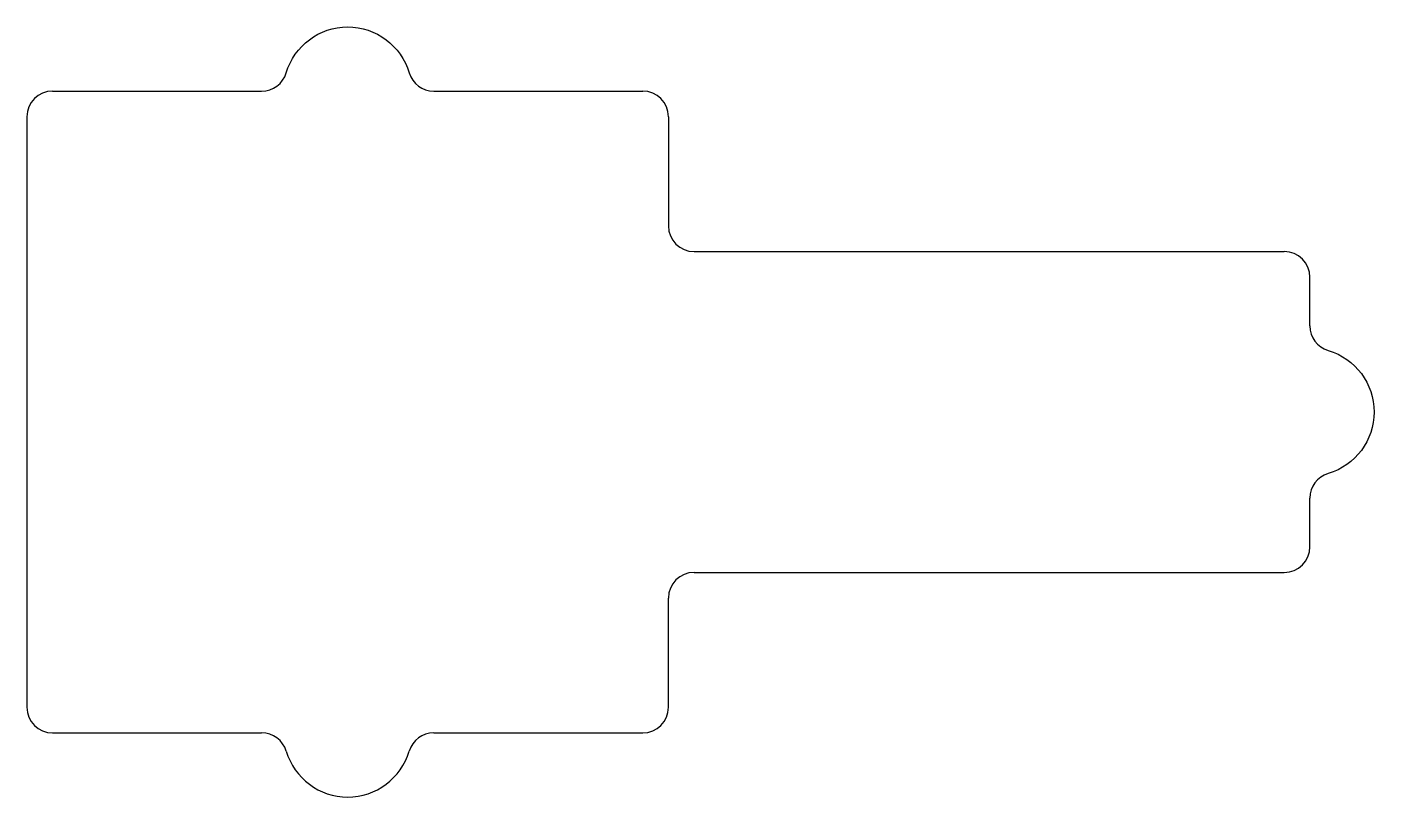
# Model space of a CAD drawing. Extents: x 0 to 42, y -12 to 12.
import ezdxf

# ---------------------------------------------------------------- set-up
doc = ezdxf.new("R2010")
doc.units = 0
doc.layers.add('MODELSKETCH_VISIBLE', color=7, linetype='CONTINUOUS')

msp = doc.modelspace()

# ---------------------------------------------------------------- linework, layer by layer
at = {"layer": 'MODELSKETCH_VISIBLE'}
for p, q in [((0.8, 10), (7.317, 10)), ((12.683, 10), (19.2, 10)), ((0, 9.2), (0, -9.2)), ((20, 9.2), (20, 5.8)), ((20.8, 5), (39.2, 5)), ((40, 2.683), (40, 4.2)), ((40, -4.2), (40, -2.683)), ((20.8, -5), (39.2, -5)), ((20, -9.2), (20, -5.8)), ((0.8, -10), (7.317, -10)), ((12.683, -10), (19.2, -10))]:
    msp.add_line(p, q, dxfattribs=at)
at = {"layer": 'MODELSKETCH_VISIBLE', "extrusion": (0, 0, -1)}
for centre, start, end in [((-10, 10), 16.6015, 163.3985), ((-40, 0), 106.6015, 253.3985)]:
    msp.add_arc(centre, 2, start, end, dxfattribs=at)
at = {"layer": 'MODELSKETCH_VISIBLE'}
for centre, radius, start, end in [((7.317, 10.8), 0.8, 270, 343.3985), ((12.683, 10.8), 0.8, 196.6015, 270), ((0.8, 9.2), 0.8, 90, 180), ((19.2, 9.2), 0.8, 0, 90), ((20.8, 5.8), 0.8, 180, 270), ((39.2, 4.2), 0.8, 0, 90), ((40.8, 2.683), 0.8, 180, 253.3985), ((40.8, -2.683), 0.8, 106.6015, 180), ((39.2, -4.2), 0.8, 270, 0), ((20.8, -5.8), 0.8, 90, 180), ((0.8, -9.2), 0.8, 180, 270), ((19.2, -9.2), 0.8, 270, 0), ((7.317, -10.8), 0.8, 16.6015, 90), ((12.683, -10.8), 0.8, 90, 163.3985), ((10, -10), 2, 196.6015, 343.3985)]:
    msp.add_arc(centre, radius, start, end, dxfattribs=at)

doc.saveas('drawing.dxf')
